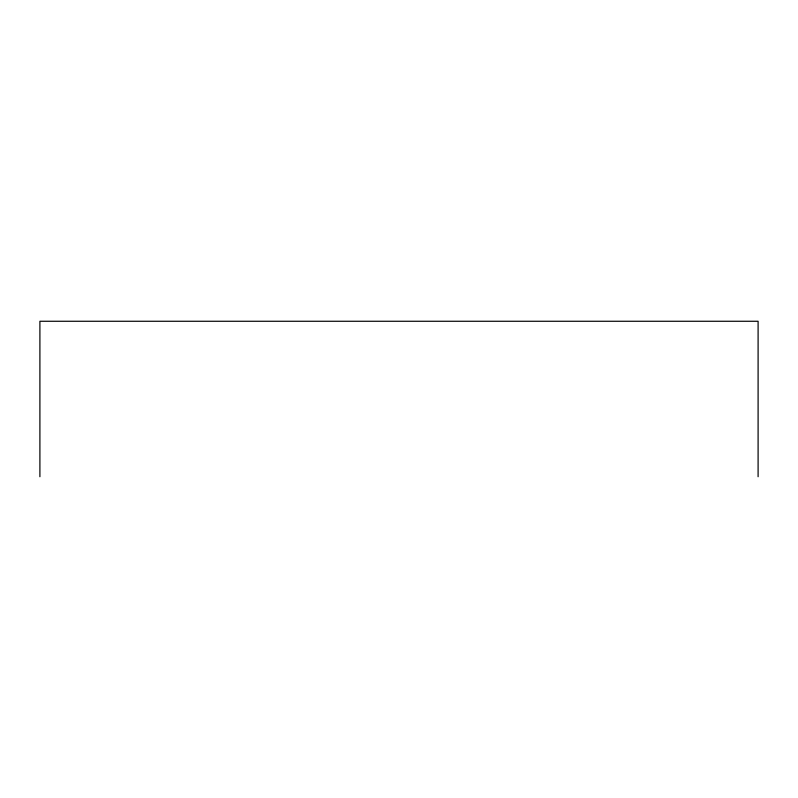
<?xml version="1.0" encoding="UTF-8"?>
<svg xmlns="http://www.w3.org/2000/svg" width="798" height="798" viewBox="0 0 798 798"><rect width="100%" height="100%" fill="white"/><g stroke="black" fill="none" stroke-linecap="round" stroke-linejoin="round"><path stroke-width="1.2" d="M758.1 476.735L758.1 321.265L39.9 321.265L39.9 476.735"/></g></svg>
